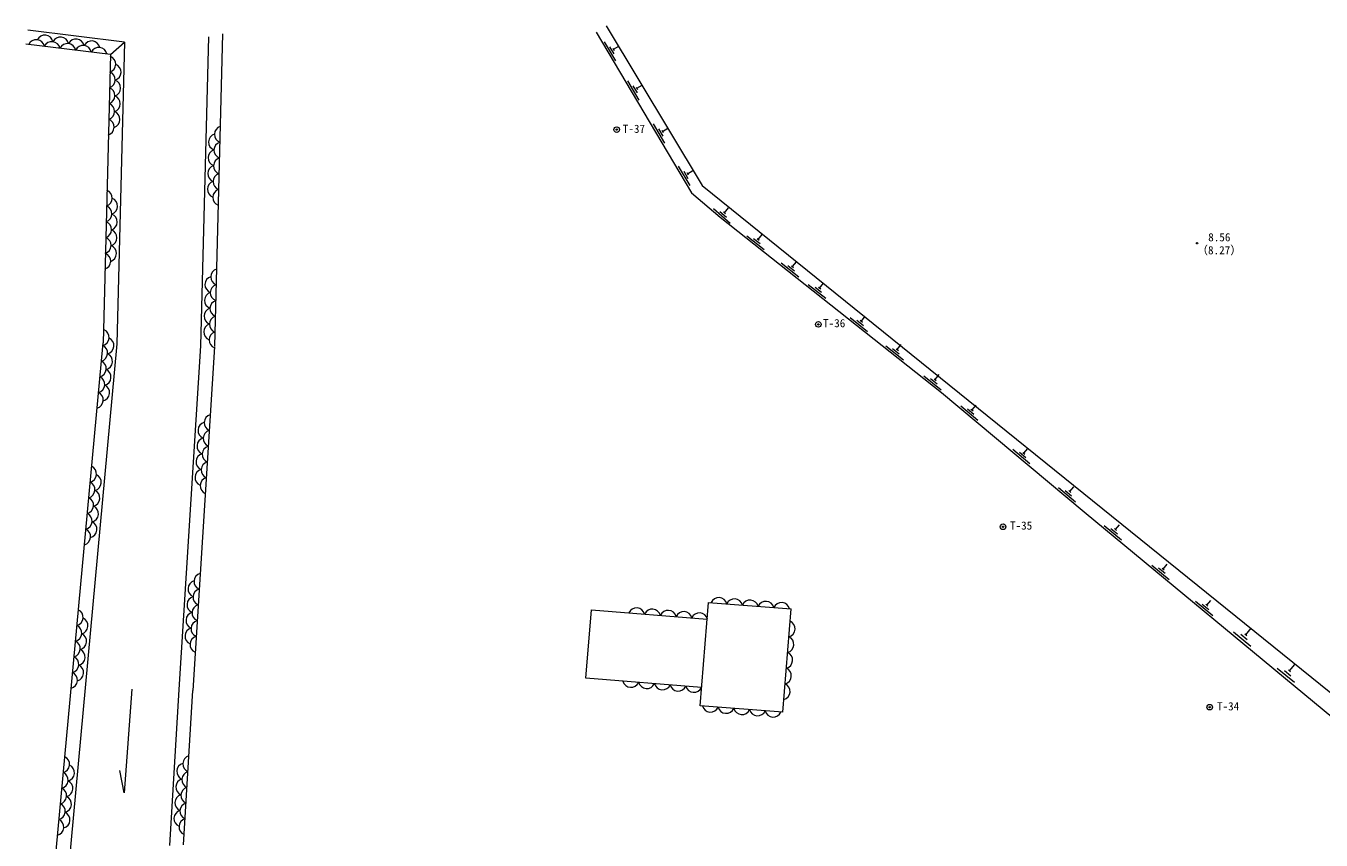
# Model space of a CAD drawing. Units: millimetres, scale not verified. Extents: x 1586 to 82622, y 436 to 58837.
# Drawn here: x 2401 to 48838, y 29646 to 58837 of the extents above; entities that cross this region are included whole.
import ezdxf
from ezdxf.enums import TextEntityAlignment as Align

# ---------------------------------------------------------------- set-up
doc = ezdxf.new("R2010")
doc.units = ezdxf.units.MM
doc.header["$LTSCALE"] = 100
doc.header["$PDMODE"] = 32
doc.header["$PDSIZE"] = 50
doc.layers.add('0-0通り芯', color=4, linetype='Continuous', lineweight=13)
doc.styles.add('ＭＳ ゴシック', font='')
doc.styles.get('ＭＳ ゴシック').set_extended_font_data('MS Gothic')

msp = doc.modelspace()

# ---------------------------------------------------------------- linework, layer by layer
at = {"layer": '0-0通り芯', "color": 3}
for p, q in [((5940.6, 58257.7), (2468.8, 58683.2)), ((9449.1, 58547.3), (9164.2, 47353.9)), ((22842.8, 58613.8), (26270.1, 52854.5)), ((23207.2, 58837.4), (26648.9, 53111.8)), ((5429.2, 57816.7), (2401, 58187.8)), ((5429.2, 57816.7), (5940.6, 58257.7)), ((5940.6, 58257.7), (5665.3, 47443)), ((8946.2, 58440.9), (8664.3, 47366.7)), ((5429.2, 57816.7), (5165.9, 47472.4)), ((26648.9, 53111.8), (66043.8, 21323.4)), ((26270.1, 52854.5), (27293.8, 51974.4)), ((27293.8, 51974.4), (35222.9, 45693.3)), ((3377.8, 28158.5), (5165.9, 47472.4)), ((5665.3, 47443), (3878.9, 28147.1)), ((8664.3, 47366.7), (7882.9, 35040.3)), ((9163.3, 47335), (8381.9, 35008.7)), ((35222.9, 45693.3), (40340.4, 41419.8)), ((40340.4, 41419.8), (49295.5, 34004.7)), ((26576.8, 34464.4), (26871.7, 38169.9)), ((26871.7, 38169.9), (29835.8, 37934.1)), ((22480.4, 35451.1), (22675.5, 37902)), ((22675.5, 37902), (26824.1, 37571.9)), ((29540.9, 34228.6), (29835.8, 37934.1)), ((26629.1, 35121), (22480.4, 35451.1)), ((6202.9, 35051.1), (5920.7, 31337.1)), ((7882.9, 35040.3), (7550.6, 29449.2)), ((8052.9, 29472.2), (8382, 35010.7)), ((29540.9, 34228.6), (26576.8, 34464.4)), ((5920.7, 31337.1), (5772.3, 32137.4))]:
    msp.add_line(p, q, dxfattribs=at)
at = {"layer": '0-0通り芯'}
for p, q in [((23136, 58267.8), (23545.1, 57580.3)), ((23328.3, 58091.3), (23481.7, 57833.5)), ((23469.5, 58000.7), (23662.8, 58115.8)), ((23443.9, 58043.7), (23495, 57957.8)), ((23969.7, 56866.9), (24378.8, 56179.4)), ((24162, 56690.4), (24315.4, 56432.6)), ((24303.1, 56599.8), (24496.5, 56714.9)), ((24277.5, 56642.8), (24328.7, 56556.9)), ((24888.7, 55322.5), (25297.8, 54635)), ((25081, 55146), (25234.4, 54888.2)), ((25196.6, 55098.5), (25247.7, 55012.5)), ((25222.1, 55055.5), (25415.5, 55170.6)), ((25791.5, 53805.4), (26200.6, 53117.9)), ((25983.8, 53628.9), (26137.2, 53371.1)), ((26099.4, 53581.3), (26150.5, 53495.4)), ((26125, 53538.4), (26318.3, 53653.4)), ((27047.6, 52285), (27654.2, 51763.4)), ((27286.1, 52178.9), (27513.6, 51983.3)), ((27410.8, 52170.6), (27486.6, 52105.3)), ((27448.7, 52137.9), (27595.4, 52308.6)), ((28246.6, 51315.4), (28873.6, 50818.6)), ((28489.1, 51218.9), (28724.2, 51032.6)), ((28614, 51215.6), (28692.4, 51153.5)), ((28653.2, 51184.6), (28792.9, 51360.9)), ((29480.9, 50337.6), (30108, 49840.8)), ((29723.4, 50241.1), (29958.6, 50054.8)), ((29848.4, 50237.8), (29926.8, 50175.7)), ((29887.6, 50206.8), (30027.3, 50383.1)), ((30451.6, 49568.6), (31078.7, 49071.9)), ((30694.1, 49472.2), (30929.3, 49285.9)), ((30819.1, 49468.9), (30897.5, 49406.8)), ((30858.3, 49437.8), (30998, 49614.2)), ((31949.6, 48382), (32576.7, 47885.3)), ((32356.3, 48251.2), (32496, 48427.6)), ((32192.1, 48285.6), (32427.3, 48099.3)), ((32317.1, 48282.3), (32395.5, 48220.2)), ((33641.1, 47233.5), (33780.8, 47409.8)), ((33234.4, 47364.3), (33861.5, 46867.5)), ((33476.9, 47267.8), (33712.1, 47081.5)), ((33601.9, 47264.5), (33680.3, 47202.4)), ((34593, 46288), (35220.1, 45791.3)), ((34835.5, 46191.6), (35070.7, 46005.3)), ((34960.5, 46188.3), (35038.9, 46126.2)), ((34999.7, 46157.2), (35139.4, 46333.6)), ((35918.3, 45210.4), (36532.4, 44697.6)), ((36158.3, 45107.7), (36388.5, 44915.4)), ((36283.1, 45101.2), (36359.9, 45037.1)), ((36321.5, 45069.1), (36465.7, 45241.8)), ((37779.5, 43656.2), (38393.5, 43143.4)), ((38182.6, 43514.9), (38326.9, 43687.6)), ((38019.4, 43553.5), (38249.7, 43361.2)), ((38144.2, 43547), (38221, 43482.8)), ((39423.1, 42283.6), (40037.1, 41770.8)), ((39826.2, 42142.3), (39970.5, 42315.1)), ((39663, 42180.9), (39893.3, 41988.6)), ((39787.9, 42174.4), (39864.6, 42110.3)), ((41061.5, 40920.1), (41677.7, 40409.9)), ((41465.3, 40780.5), (41608.8, 40953.8)), ((41301.9, 40818.4), (41533, 40627.1)), ((41426.8, 40812.4), (41503.8, 40748.7)), ((42770.6, 39504.9), (43386.8, 38994.7)), ((43174.4, 39365.3), (43317.9, 39538.6)), ((43011, 39403.2), (43242.1, 39211.9)), ((43135.9, 39397.2), (43212.9, 39333.4)), ((44337.7, 38207.3), (44953.9, 37697.1)), ((44578.1, 38105.6), (44809.2, 37914.3)), ((44703, 38099.6), (44780, 38035.8)), ((44741.5, 38067.7), (44885, 38241)), ((46137.3, 37009.3), (46328.6, 37240.4)), ((45701.6, 37110.4), (46317.8, 36600.2)), ((45957.9, 37028), (46189, 36836.6)), ((46098.7, 37041.2), (46175.8, 36977.4)), ((47266.5, 35814.6), (47882.7, 35304.3)), ((47702.2, 35713.5), (47893.5, 35944.6)), ((47522.9, 35732.1), (47753.9, 35540.8)), ((47663.7, 35745.4), (47740.7, 35681.6))]:
    msp.add_line(p, q, dxfattribs=at)
for centre in [(23584.5, 55119.1), (30812.4, 48135.1), (37435, 40879.3), (44844.9, 34410.1)]:
    msp.add_circle(centre, 100, dxfattribs=at)
for centre, start, end in [((2769, 58041.9), 12.48428, 153.54187), ((3076.2, 58205.8), 12.48428, 153.54187), ((3329.8, 57973.2), 12.48428, 153.54187), ((3637, 58137.1), 12.48428, 153.54187), ((3890.6, 57904.5), 12.48428, 153.54187), ((4197.8, 58068.3), 12.48428, 153.54187), ((4451.4, 57835.8), 12.48428, 153.54187), ((4758.6, 57999.6), 12.48428, 153.54187), ((5012.2, 57767), 12.48428, 153.54187), ((5320.3, 57468.1), 288.01309, 69.07069), ((5305.9, 56903.3), 288.01309, 69.07069), ((5513, 57178.1), 288.01309, 69.07069), ((5498.6, 56613.3), 288.01309, 69.07069), ((5291.5, 56338.5), 288.01309, 69.07069), ((5484.2, 56048.5), 288.01309, 69.07069), ((5277.1, 55773.7), 288.01309, 69.07069), ((5469.8, 55483.7), 288.01309, 69.07069), ((5262.8, 55208.9), 288.01309, 69.07069), ((9250.4, 54673.3), 108.01308, 249.07069), ((9457.5, 54948.1), 108.01308, 249.07069), ((9236.1, 54108.4), 108.01308, 249.07069), ((9443.1, 54383.3), 108.01308, 249.07069), ((9428.7, 53818.4), 108.01308, 249.07069), ((9221.7, 53543.6), 108.01308, 249.07069), ((9414.4, 53253.6), 108.01308, 249.07069), ((5198, 52664.3), 288.01309, 69.07069), ((9207.3, 52978.8), 108.01308, 249.07069), ((9400, 52688.8), 108.01308, 249.07069), ((5390.7, 52374.3), 288.01309, 69.07069), ((5183.6, 52099.5), 288.01309, 69.07069), ((5376.3, 51809.5), 288.01309, 69.07069), ((5169.2, 51534.6), 288.01309, 69.07069), ((5154.9, 50969.8), 288.01309, 69.07069), ((5361.9, 51244.6), 288.01309, 69.07069), ((5140.5, 50405), 288.01309, 69.07069), ((5347.5, 50679.8), 288.01309, 69.07069), ((9120.3, 49560.6), 108.01308, 249.07069), ((9327.4, 49835.5), 108.01308, 249.07069), ((9105.9, 48995.8), 108.01308, 249.07069), ((9313, 49270.6), 108.01308, 249.07069), ((9298.6, 48705.8), 108.01308, 249.07069), ((9091.5, 48431), 108.01308, 249.07069), ((9284.2, 48141), 108.01308, 249.07069), ((5084.1, 47673.7), 284.18177, 65.23938), ((9077.2, 47866.2), 108.01308, 249.07069), ((9269.8, 47576.2), 108.01308, 249.07069), ((5032, 47111.1), 284.18177, 65.23938), ((5257, 47371.5), 284.18177, 65.23938), ((5204.9, 46808.9), 284.18177, 65.23938), ((4979.9, 46548.5), 284.18177, 65.23938), ((5152.8, 46246.3), 284.18177, 65.23938), ((4927.8, 45985.9), 284.18177, 65.23938), ((4875.7, 45423.3), 284.18177, 65.23938), ((5100.7, 45683.7), 284.18177, 65.23938), ((8873.1, 44338), 105.84362, 246.9012), ((9090.4, 44604.8), 105.84362, 246.9012), ((9054.7, 44040.9), 105.84362, 246.9012), ((8837.4, 43774.2), 105.84362, 246.9012), ((9018.9, 43477.1), 105.84362, 246.9012), ((8801.6, 43210.3), 105.84362, 246.9012), ((8983.2, 42913.2), 105.84362, 246.9012), ((4630.5, 42774.2), 284.18177, 65.23938), ((4803.4, 42472), 284.18177, 65.23938), ((8765.9, 42646.4), 105.84362, 246.9012), ((4578.4, 42211.6), 284.18177, 65.23938), ((8947.4, 42349.3), 105.84362, 246.9012), ((4526.3, 41649), 284.18177, 65.23938), ((4751.3, 41909.4), 284.18177, 65.23938), ((4474.2, 41086.4), 284.18177, 65.23938), ((4699.2, 41346.8), 284.18177, 65.23938), ((4647.1, 40784.2), 284.18177, 65.23938), ((4422.1, 40523.8), 284.18177, 65.23938), ((8729.9, 38917.6), 105.84362, 246.9012), ((8512.6, 38650.8), 105.84362, 246.9012), ((8694.1, 38353.8), 105.84362, 246.9012), ((8476.8, 38087), 105.84362, 246.9012), ((8658.4, 37789.9), 105.84362, 246.9012), ((27237.9, 38040.5), 14.92138, 155.97898), ((27801.1, 37995.7), 14.92138, 155.97898), ((28364.3, 37950.9), 14.92138, 155.97898), ((28927.5, 37906), 14.92138, 155.97898), ((29490.8, 37861.2), 14.92138, 155.97898), ((4154.6, 37633.6), 284.18177, 65.23938), ((8441.1, 37523.1), 105.84362, 246.9012), ((24295.3, 37672.8), 14.92133, 155.97893), ((24858.5, 37628), 14.92133, 155.97893), ((25421.7, 37583.2), 14.92133, 155.97893), ((25984.9, 37538.3), 14.92133, 155.97893), ((26548.1, 37493.5), 14.92133, 155.97893), ((4102.5, 37071), 284.18177, 65.23938), ((4327.4, 37331.4), 284.18177, 65.23938), ((8405.3, 36959.2), 105.84362, 246.9012), ((8622.6, 37226), 105.84362, 246.9012), ((29679.2, 37227), 284.9214, 65.97901), ((4050.4, 36508.5), 284.18177, 65.23938), ((4275.4, 36768.8), 284.18177, 65.23938), ((8586.9, 36662.2), 105.84362, 246.9012), ((29634.4, 36663.8), 284.9214, 65.97901), ((4223.3, 36206.2), 284.18177, 65.23938), ((29589.6, 36100.6), 284.9214, 65.97901), ((3998.3, 35945.9), 284.18177, 65.23938), ((4171.2, 35643.6), 284.18177, 65.23938), ((29544.7, 35537.4), 284.9214, 65.97901), ((3946.2, 35383.3), 284.18177, 65.23938), ((24096.4, 35422.9), 194.92133, 335.97892), ((24659.6, 35378), 194.92133, 335.97892), ((25222.8, 35333.2), 194.92133, 335.97892), ((25786, 35288.4), 194.92133, 335.97892), ((26349.2, 35243.6), 194.92133, 335.97892), ((29499.9, 34974.2), 284.9214, 65.97901), ((26944.6, 34535.5), 194.92182, 335.97941), ((27507.8, 34490.7), 194.92182, 335.97941), ((28071, 34445.9), 194.92182, 335.97941), ((28634.3, 34401.1), 194.92182, 335.97941), ((29197.5, 34356.2), 194.92182, 335.97941), ((3666.4, 32360.3), 284.18177, 65.23938), ((8325.6, 32376.7), 106.07073, 247.12832), ((3614.3, 31797.7), 284.18177, 65.23938), ((3839.2, 32058), 284.18177, 65.23938), ((8109.4, 32109), 106.07073, 247.12832), ((8292.1, 31812.6), 106.07073, 247.12832), ((3787.1, 31495.4), 284.18177, 65.23938), ((8075.9, 31545), 106.07073, 247.12832), ((3562.2, 31235.1), 284.18177, 65.23938), ((3735.1, 30932.9), 284.18177, 65.23938), ((8042.4, 30981), 106.07073, 247.12832), ((8258.6, 31248.6), 106.07073, 247.12832), ((3510.1, 30672.5), 284.18177, 65.23938), ((8008.9, 30417), 106.07073, 247.12832), ((8225.1, 30684.6), 106.07073, 247.12832), ((3458, 30109.9), 284.18177, 65.23938), ((3683, 30370.3), 284.18177, 65.23938), ((8191.6, 30120.6), 106.07073, 247.12832)]:
    msp.add_arc(centre, 300, start, end, dxfattribs=at)
at = {"layer": '0-0通り芯', "color": 7}
for p in [(23584.5, 55119.1), (44393.6, 51045.1), (30812.4, 48135.1), (37435, 40879.3), (44844.9, 34410.1)]:
    msp.add_point(p, dxfattribs=at)

# ---------------------------------------------------------------- texts
at = {"layer": '0-0通り芯', "color": 2, "style": 'ＭＳ ゴシック'}
for s, p in [('T-37', (23801.5, 54914.1)), ('8.56', (44789.4, 51026.2)), ('（8.27）', (44383.2, 50560.4)), ('T-36', (30981.5, 47945.4)), ('T-35', (37682.3, 40689)), ('T-34', (45103.6, 34209.4))]:
    msp.add_text(s, height=293.3, dxfattribs=at).set_placement(p, align=Align.BOTTOM_LEFT)

doc.saveas('drawing.dxf')
